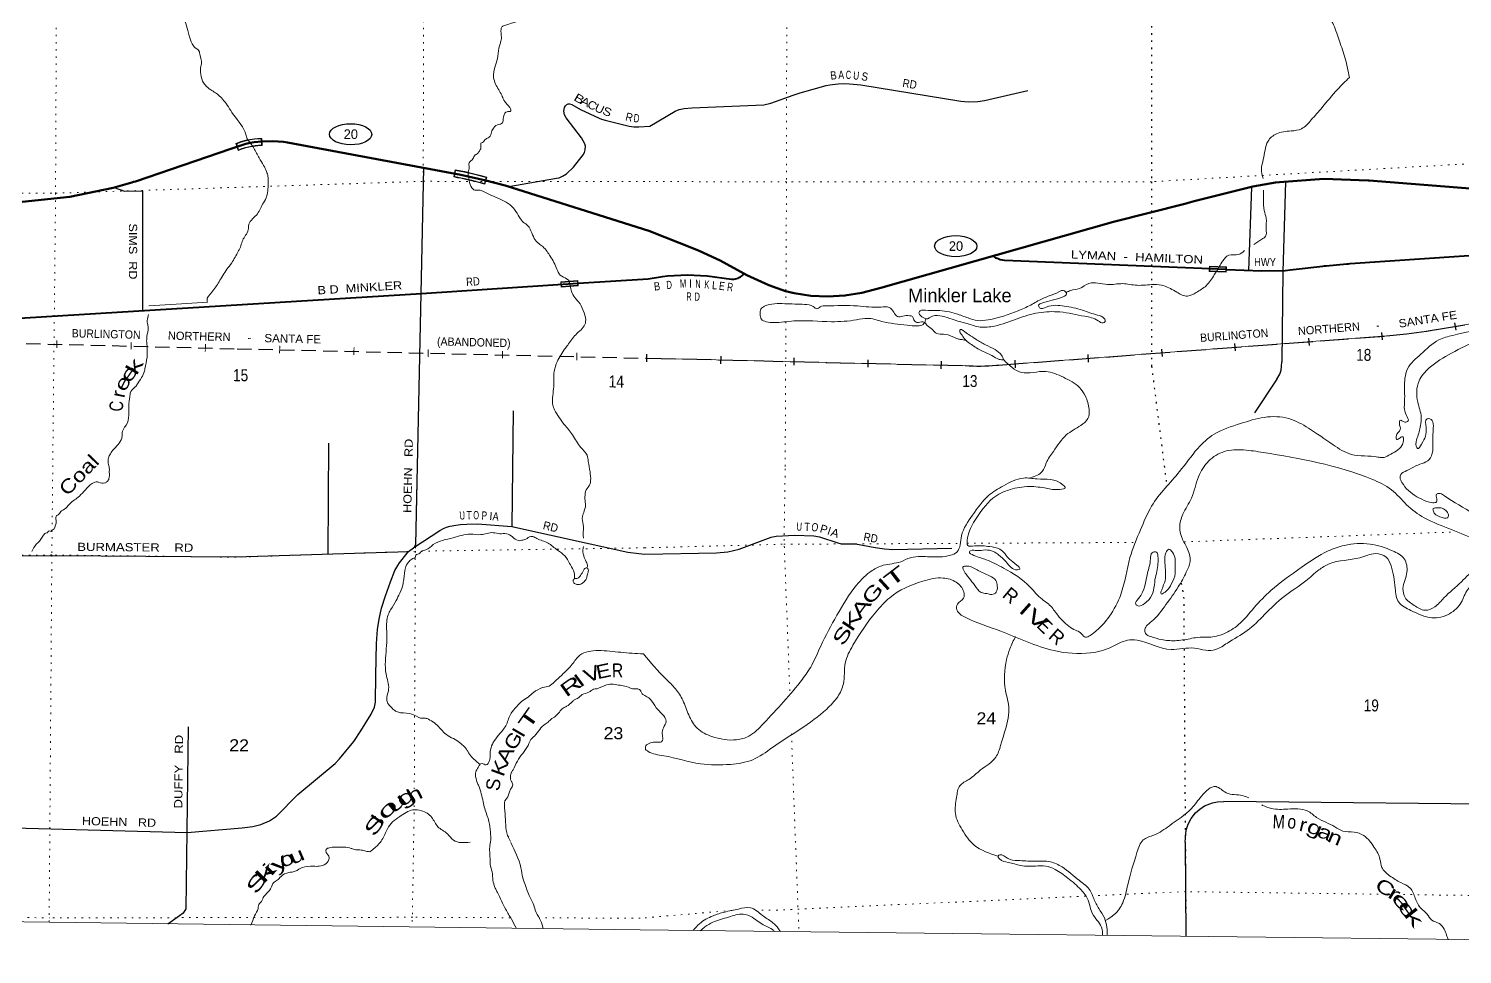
# Model space of a CAD drawing. Header units: feet. Extents: x -489137 to -242534, y 368785 to 558127.
# Drawn here: x -284111 to -263107, y 368785 to 382348 of the extents above; entities that cross this region are included whole.
import ezdxf
from ezdxf.enums import TextEntityAlignment as Align

# ---------------------------------------------------------------- set-up
doc = ezdxf.new("R2010")
doc.units = ezdxf.units.FT
doc.header["$LTSCALE"] = 70
for name, pattern in [('DOTTED', [1.5, 0.3, -1.2]), ('LONG_DASHED', [7.5, 6, -1.5]), ('MEDIUM_DASHED', [4.5, 3, -1.5])]:
    doc.linetypes.add(name, pattern=pattern)
for name, color, linetype, lineweight in [('17', 7, 'Continuous', 25), ('23', 7, 'Continuous', 70), ('26', 7, 'Continuous', 40), ('27', 7, 'Continuous', 13), ('29', 7, 'Continuous', 25), ('34', 7, 'Continuous', 25), ('39', 7, 'Continuous', 13), ('4', 7, 'Continuous', 13), ('59', 7, 'Continuous', 13), ('6', 7, 'DOTTED', 25), ('61', 7, 'Continuous', 13), ('63', 7, 'Continuous', 25), ('7', 7, 'DOTTED', 13)]:
    doc.layers.add(name, color=color, linetype=linetype, lineweight=lineweight)
doc.layers.add('30', color=7, linetype='Continuous')
doc.layers.add('41', color=7, linetype='Continuous')

msp = doc.modelspace()

# ---------------------------------------------------------------- linework, layer by layer
at = {"layer": '17'}
for centre in [(-279395.22, 380800.8), (-270528.93, 379161.06)]:
    msp.add_ellipse(centre, major_axis=(-309.24, 1), ratio=0.500121, dxfattribs=at)
at = {"layer": '23'}
for points in [[(-289270.62, 379276.68), (-283507.14, 379884.85), (-282871.8, 380015.81), (-282598.71, 380094.53), (-282573.53, 380101.79), (-282548.71, 380110.31), (-281151.58, 380589.7), (-280929.82, 380661.12), (-280866.14, 380676.97), (-280805.72, 380684.89), (-280694.03, 380695.27), (-280536.03, 380701.11), (-280378.28, 380690.42), (-280318.41, 380681.97), (-277780.32, 380207.83), (-277412.41, 380125.8), (-277132.24, 380048.78), (-275027.87, 379384.48)], [(-273632.45, 378760.62), (-273587.42, 378735.97), (-273265.96, 378588.52), (-273023.06, 378502.71), (-272898.28, 378473.41), (-272651.1, 378435.67), (-272401.32, 378423.97), (-272151.69, 378438.45), (-271904.94, 378478.94), (-271629, 378551.95), (-268220, 379516.95), (-267175, 379780.95), (-267034.64, 379820.09), (-266176.48, 380035.16), (-265842.28, 380094.68), (-265784.6, 380101.34), (-265135.31, 380146.41), (-264484.86, 380123.36), (-264471.28, 380122.15), (-260224, 379787.95)], [(-273632.45, 378760.62), (-273980.55, 378951.17), (-274285.81, 379094.91), (-274348.13, 379119.61), (-275027.87, 379384.48)]]:
    msp.add_lwpolyline(points, dxfattribs=at)
at = {"layer": '26'}
msp.add_line((-276060.08, 378617.83), (-275036.55, 378683.63), dxfattribs=at)
for points in [[(-266564, 378818.97), (-269814.94, 378952.33), (-269846.34, 378956.31), (-269877.15, 378963.55), (-269907.03, 378973.96), (-269935.67, 378987.45), (-269962.73, 379003.85), (-269978, 379014.95)], [(-266564, 378818.97), (-266045.13, 378797.69), (-265703.62, 378807.19), (-265631.98, 378813.74), (-265151.77, 378870.06), (-265126.43, 378873.03), (-265101.77, 378875.2), (-264800.92, 378901.61), (-264776.43, 378903.77), (-264750.92, 378905.51), (-262063.85, 379088.82)], [(-275036.55, 378683.63), (-274825.07, 378716.4), (-274750.71, 378725.39), (-274461.28, 378741.14), (-274171.79, 378726.54), (-273815.1, 378680.16), (-273813.69, 378679.96), (-273794.27, 378678.33), (-273774.79, 378678.73), (-273755.46, 378681.16), (-273736.49, 378685.61), (-273718.09, 378692.01), (-273700.45, 378700.3), (-273683.78, 378710.39), (-273668.26, 378722.16), (-273657.28, 378733.95), (-273632.45, 378760.62)], [(-294207.19, 372147.94), (-286831.27, 377465.29), (-286524.63, 377651.66), (-286200.18, 377804.95), (-285861.49, 377923.5), (-285512.27, 378005.99), (-285210.19, 378047.05), (-278356.26, 378470.18), (-276060.08, 378617.83)]]:
    msp.add_lwpolyline(points, dxfattribs=at)
at = {"layer": '29'}
for p, q in [((-278327.94, 380310.13), (-278445.3, 374785.72)), ((-266197, 380025.95), (-266238, 378806.95)), ((-265825.05, 377210.67), (-266150, 376717.95)), ((-277012.99, 376750.88), (-277034.93, 375055.83)), ((-279719.95, 376274.98), (-279729.35, 374651.08)), ((-267169.75, 370430.96), (-267156.03, 369045.14))]:
    msp.add_line(p, q, dxfattribs=at)
for points in [[(-275008.86, 380919.52), (-274639.54, 381139.96), (-274583.18, 381166.08), (-274509.33, 381179.04), (-274394.07, 381189.28), (-273339.6, 381231.15), (-273237.44, 381254.96), (-272909.53, 381375.98), (-272810.08, 381409.2), (-272428.13, 381515.59), (-272371.71, 381526.45), (-272252.08, 381541.19), (-272180.73, 381543.82), (-272087.42, 381541.65), (-271920.42, 381524.71), (-270455.47, 381283.9), (-270349.11, 381276.75), (-270206.44, 381280.61), (-270106.05, 381294.12), (-269474.2, 381441)], [(-277079.1, 380034.17), (-276377.21, 380156.04), (-276339.61, 380164.89), (-276288.74, 380184.8), (-276231.23, 380220.2), (-276130.44, 380317.88), (-275987.92, 380499.01), (-275965.81, 380534.42), (-275956.94, 380571.7), (-275954.75, 380627.35), (-275961.38, 380662.75), (-276012.76, 380749.8), (-276237.86, 381043.35), (-276259.99, 381087.55), (-276268.83, 381138.5), (-276262.39, 381194.42), (-276248.9, 381216.7), (-276229.02, 381235.86), (-276208.7, 381247.98), (-276186.36, 381247.98), (-276153.81, 381238.07), (-276028.61, 381165.27), (-275753.91, 381038.84), (-275719.55, 381024.54), (-275665, 381007.95), (-275315.52, 380921.65), (-275281.78, 380915.05), (-275246.95, 380910.59), (-275174.38, 380908.57), (-275008.86, 380919.52)], [(-282858.42, 380019.67), (-282709.75, 379965.7), (-282444.33, 379970.13), (-282444.33, 378217.8)], [(-265700, 380105.95), (-265736, 378788.95), (-265751.94, 377466.97)], [(-265825.05, 377210.67), (-265778.65, 377288.07), (-265759.13, 377344.52), (-265754.78, 377396.64), (-265751.94, 377466.97)], [(-278467.3, 374744.11), (-278089.18, 374993.69), (-278033.49, 375025.1), (-277988.82, 375042.97), (-277937.45, 375058.61), (-277854.73, 375073.35), (-277783.34, 375085.43), (-277692.66, 375090.32), (-277536.22, 375091.05), (-277034.93, 375055.83)], [(-277034.93, 375055.83), (-275331.83, 374680.27), (-275171.23, 374656.4), (-275086.48, 374649.59)], [(-275086.48, 374649.59), (-274036.28, 374668.91), (-273869.12, 374684.61), (-273700.36, 374722.97), (-273231.09, 374897.4), (-273159.62, 374912.76), (-272887.82, 374924.78), (-272610.42, 374914.77), (-272523.97, 374901.03), (-272255.36, 374812.17), (-272206.77, 374801.86), (-271998.43, 374797.52), (-271708.56, 374745.19), (-271573.08, 374728.03), (-271450.11, 374719.33), (-270586.73, 374735.41)], [(-278544.87, 374688.33), (-278474.06, 374739.25), (-278454.15, 374759.17), (-278445.3, 374785.72)], [(-290809.05, 374597.68), (-288989.14, 374588.76), (-283713.92, 374628.6), (-281077.42, 374608.68), (-278544.87, 374688.33)], [(-281788.22, 370570), (-280985.55, 370638.5), (-280829.67, 370658.98), (-280710.23, 370689.96), (-280581.94, 370743.06), (-280480.18, 370807.51), (-280168.35, 371128.13), (-279622.01, 371579.48), (-279558.65, 371648.6), (-279347.73, 371902.53), (-279245.43, 372059.92), (-279091.16, 372305.25), (-279046.92, 372407.03), (-279031.01, 372480.54), (-279022.96, 372873.53), (-279013.78, 373341.09), (-279002.69, 373544.37), (-278976.15, 373694.84), (-278940.76, 373858.58), (-278881.96, 374036.91), (-278812.47, 374243.59), (-278746.12, 374407.33), (-278704.09, 374480.36), (-278677.54, 374520.19), (-278544.87, 374688.33)], [(-281776.58, 372120.04), (-281809.38, 369453.49), (-281848.86, 369388.99), (-281900.25, 369347), (-282074.53, 369229.48)], [(-267169.75, 370430.96), (-267155.36, 370604.58), (-267122.26, 370692.89), (-267081.8, 370777.53), (-267015.6, 370858.48), (-266953.08, 370913.68), (-266883.2, 370961.51), (-266769.19, 371005.67), (-266695.64, 371020.39), (-266599.02, 371026.13)], [(-258514.64, 369569.91), (-258474, 370912.95), (-261851, 370974.95), (-266599.02, 371026.13)], [(-284619.99, 370646.01), (-284478.67, 370644.23), (-284147.71, 370632), (-281788.22, 370570)]]:
    msp.add_lwpolyline(points, dxfattribs=at)
at = {"layer": '34', "lineweight": 13}
for p, q in [((-269902.92, 377417.89), (-264220, 377845.95)), ((-275056, 377519.95), (-270389.98, 377409.71))]:
    msp.add_line(p, q, dxfattribs=at)
msp.add_lwpolyline([(-263485.12, 377938.68), (-257744, 378893.95), (-257386.76, 378949.37)], dxfattribs=at)
for centre, radius, start, end in [((-264909.5, 386268.52), 8450.74, 274.68, 279.70359), ((-270201.41, 380686.47), 3282.17, 266.70644, 275.21791)]:
    msp.add_arc(centre, radius, start, end, dxfattribs=at)
at = {"layer": '39'}
for p, q in [((-270967, 378100.95), (-270982, 378043.95)), ((-275124.66, 372603.98), (-275111.97, 372591.24)), ((-277094.84, 370527.94), (-277052.97, 370436.62))]:
    msp.add_line(p, q, dxfattribs=at)
msp.add_lwpolyline([(-281491.97, 378340.57), (-281871.62, 378316.96), (-282350.22, 378287.98)], dxfattribs=at)
for points in [[(-267036, 392985.95), (-266804, 392657.95), (-266740, 392427.95), (-266699, 392178.95), (-266578, 391847.95), (-266528, 391525.95), (-266429, 391252.95), (-266228, 391088.95), (-266081, 391007.95), (-265966, 390753.95), (-265946, 390482.95), (-265966, 390189.95), (-265960, 389932.95), (-266015, 389639.95), (-265948, 389335.95), (-265879, 389191.95), (-265892, 388989.95), (-265992, 388363.95), (-266012, 387833.95), (-265919, 387598.95), (-265874, 387402.95), (-265868, 387135.95), (-265810, 386760.95), (-265551, 385996.95), (-265332, 385622.95), (-265251, 385357.95), (-265279, 385048.95), (-265396, 384856.95), (-265478, 384653.95), (-265456, 384442.95), (-265473, 384281.95), (-265521, 384068.95), (-265492, 383854.95), (-265333, 383509.95), (-265194, 383225.95), (-265150, 382869.95), (-265094, 382612.95), (-264994, 382401.95), (-264907, 382164.95), (-264824, 381912.95), (-264762, 381633.95)], [(-274897.73, 389900.2), (-274932.99, 389849.55), (-274967.89, 389764.99), (-275004.62, 389708.7), (-275162.76, 389318.04), (-275222.9, 389086.21), (-275215.95, 388924.62), (-275229.24, 388753.06), (-275285.07, 388561.6), (-275342.41, 388442.86), (-275452.49, 388288.13), (-275485.02, 388254.03), (-275703.59, 387881.96), (-275732.3, 387815.53), (-275799.96, 387664.54), (-275863.28, 387557.96), (-275920.3, 387485.66), (-275940.92, 387423.2), (-275949.12, 387405.08), (-275973.91, 387322.46), (-276016.73, 387262.18), (-276100.78, 387074.96), (-276166.34, 386936.08), (-276239.84, 386815.43), (-276285.17, 386682.46), (-276354.8, 386537.55), (-276408.57, 386352.14), (-276449.52, 386267.62), (-276453.79, 386233.32), (-276444.37, 386136.33), (-276432.49, 386101.91), (-276384.55, 386028.88), (-276328.45, 385967.9), (-276312.48, 385941.54), (-276228.43, 385833.92), (-276118.58, 385663.52), (-276082.77, 385586.54), (-276051.4, 385453.04), (-276048.33, 385311.67), (-276061.5, 385158.28), (-276058.06, 385071.43), (-276023.12, 384869.24), (-276016.38, 384675.33), (-276029.89, 384473.5), (-276067.01, 384358.65), (-276081.82, 384259.81), (-276086.09, 384227.53), (-276124.56, 383916.81), (-276134.37, 383664.47), (-276144.94, 383595.89), (-276202.69, 383418.59), (-276211.45, 383317.68), (-276206.06, 383220.71), (-276220.8, 383131.97), (-276247.85, 383015.03), (-276246.73, 382885.79), (-276261.16, 382841.46), (-276297.88, 382787.19), (-276314.22, 382759.04), (-276395.4, 382694.99), (-276425.78, 382681.07), (-276480.65, 382626.93), (-276622.56, 382539.07), (-276695.34, 382523.42), (-276731.74, 382513.58), (-277142.35, 382393.28), (-277178.82, 382373.33), (-277191.17, 382339.09), (-277185.92, 382221.93), (-277196.52, 382149.32), (-277213.01, 382098.95), (-277236.27, 381945.63), (-277300.69, 381677.52), (-277298.99, 381631.06), (-277271.39, 381535.97), (-277179.66, 381371.76), (-277149.85, 381302.89), (-277139.89, 381284.64), (-277063.79, 381195.27), (-277049.82, 381172.95), (-277047.98, 381146.69), (-277058.15, 381136.67), (-277102.59, 381130.92), (-277133.03, 381108.93), (-277162.06, 380996.04), (-277170.31, 380969.85), (-277200.75, 380947.85), (-277243.21, 380938.05), (-277316.36, 380867.89), (-277341.1, 380793.34), (-277365.56, 380757.16), (-277414.19, 380731.25), (-277462.98, 380681.12), (-277485.26, 380669.15), (-277487.42, 380648.98), (-277485.72, 380602.52), (-277508.27, 380552.19)], [(-282619.17, 385006.08), (-282634.1, 384889.06), (-282667.97, 384364.26), (-282650.56, 384253.08), (-282601.38, 384064.94), (-282566.31, 383880.94), (-282524.53, 383789.78), (-282434.37, 383692.22), (-282372.36, 383608.99), (-282326.58, 383513.76), (-282316.64, 383491.49), (-282216.91, 383315.11), (-282173.58, 383157.3), (-282145.61, 383114.7), (-282118.07, 383009.5), (-282096.58, 382904.35), (-282068.66, 382855.69), (-281958.42, 382741.84), (-281934.31, 382723.5), (-281876.64, 382597.9), (-281777.59, 382322.58), (-281759.97, 382241.69), (-281716.36, 382126.29), (-281674.36, 382069.45), (-281628.13, 382038.84), (-281610.18, 382008.43), (-281608.24, 381996.3), (-281581.13, 381828.51), (-281593.6, 381776.09), (-281592.01, 381713.47), (-281562.65, 381580), (-281526.7, 381523.21), (-281442.4, 381451.95), (-281376.09, 381409.08), (-281267.75, 381311.4), (-281201.7, 381228.15), (-281133.81, 381120.66), (-280939.98, 380832.56), (-280918.24, 380763.75), (-280910.37, 380735.43), (-280902.25, 380720.79)], [(-264762, 381633.95), (-264935, 381458.95), (-265163, 381192.95), (-265320, 381011.95), (-265464, 380881.95), (-265616, 380848.95), (-265832, 380807.95), (-265954, 380698.95), (-266023, 380428.95), (-266052, 380294.95), (-266025.41, 380150.87)], [(-280902.25, 380720.79), (-280812.4, 380597.44), (-280736.68, 380453.54), (-280668.8, 380344.03), (-280627.02, 380254.88), (-280605.28, 380186.08), (-280601.57, 380139.61), (-280619.23, 379917.62), (-280631.67, 379871.25), (-280684.81, 379774.7), (-280774.7, 379617.82), (-280890.85, 379459.11), (-280890.95, 379444.98), (-280909.71, 379358.27), (-280956.64, 379285.91), (-281018.26, 379128.83), (-281040.77, 379084.56), (-281136.79, 378917.63), (-281206.07, 378823.21), (-281322.39, 378638.24), (-281428.37, 378489.56), (-281497.86, 378364.84), (-281491.97, 378340.57)], [(-277508.27, 380552.19), (-277540.83, 380514.05), (-277571.22, 380498.12), (-277601.9, 380439.77), (-277658.82, 380381.61), (-277657.23, 380318.99), (-277672.87, 380245.01)], [(-277672.87, 380245.01), (-277616.93, 380015.82), (-277598.91, 379995.5), (-277574.76, 379983.22), (-277473.9, 379974.44), (-277457.81, 379966.25), (-277143.91, 379820.68), (-277031.4, 379743.16), (-276887.48, 379538.21), (-276859.43, 379507.72), (-276817.23, 379479.17), (-276703.58, 379274.42), (-276639.5, 379199.26), (-276579.25, 379154.41), (-276515.17, 379081.28), (-276469.2, 379014.32), (-276373.61, 378825.86), (-276365.68, 378805.61), (-276301.67, 378720.35), (-276209.16, 378669.22), (-276199.15, 378657.04), (-276193.16, 378648.68)], [(-266019.94, 379983.96), (-266019, 379857.95), (-266010, 379681.95), (-265981, 379572.95), (-265982, 379410.95), (-265989, 379305.95), (-266044, 379261.95), (-266164, 379186.95)], [(-266300.48, 379098.63), (-266383, 379039.95), (-266530, 379027.95), (-266616, 378947.95), (-266669.31, 378860.53)], [(-266668.73, 378861.43), (-266741, 378742.95), (-266861, 378581.95), (-267007, 378482.95), (-267133, 378429.95), (-267292, 378486.95), (-267477, 378579.95), (-267628, 378598.95), (-267873, 378587.95), (-268085, 378611.95), (-268307, 378598.95), (-268578, 378614.95), (-268718, 378540.95), (-268843, 378511.95), (-268911, 378483.95)], [(-276193.16, 378648.68), (-276147.93, 378474.94), (-276096.04, 378389.77), (-276053.95, 378345.06), (-275986.19, 378219.39), (-275950.81, 378079.81), (-275955.16, 378035.42), (-276000.12, 377954.96), (-276079.35, 377880.81), (-276201.52, 377728.2), (-276225.98, 377694.04), (-276271.97, 377635.46)], [(-270967, 378098.95), (-271042, 378141.95), (-271068, 378185.95), (-271049, 378215.95), (-270974, 378221.95), (-270797, 378218.95), (-270520, 378170.95), (-270349, 378108.95), (-270206, 378070.95), (-270054, 378080.95), (-269617, 378214.95), (-269431, 378298.95), (-269262, 378390.95), (-269021, 378489.95), (-268936, 378507.95), (-268906, 378460.95), (-268953, 378420.95), (-269115, 378369.95), (-269267, 378327.95), (-269315, 378295.95), (-269304, 378259.95), (-269202, 378268.95), (-268940, 378283.95), (-268672, 378222.95), (-268454, 378150.95), (-268353, 378099.95), (-268341, 378058.95), (-268370, 378036.95), (-268442, 378067.95), (-268640, 378133.95), (-269003, 378196.95), (-269318, 378184.95), (-269628, 378097.95), (-269962, 377990.95), (-270172, 377975.95), (-270358, 378025.95), (-270582, 378089.95), (-270868, 378135.95), (-270909, 378115.95), (-270949, 378095.95), (-270967, 378098.95)], [(-270982, 378043.95), (-271012, 378053.95), (-271097, 378044.95), (-271141, 378081.95), (-271165, 378131.95), (-271207, 378142.95), (-271304, 378136.95), (-271383, 378129.95), (-271437, 378192.95), (-271505, 378263.95), (-271623, 378268.95), (-271970, 378284.95), (-272430, 378287.95), (-272515, 378271.95), (-272562, 378243.95), (-272618, 378276.95), (-272743, 378307.95), (-273034, 378317.95), (-273331, 378279.95), (-273384, 378237.95), (-273395, 378168.95), (-273377, 378091.95), (-273305, 378054.95), (-273194, 378041.95), (-272899, 378064.95), (-272351, 378054.95), (-271981, 378082.95), (-271824, 378103.95), (-271614, 378059.95), (-271241, 378002.95), (-271087, 377993.95), (-271008, 378015.95), (-270982, 378043.95)], [(-282355.08, 378162.45), (-282373.91, 378070.07), (-282370.16, 378027.63), (-282360.49, 377966.99), (-282379.53, 377837.89), (-282382.54, 377753.32)], [(-263959, 376798.95), (-263952, 376964.95), (-263948, 377225.95), (-263909, 377364.95), (-263713, 377579.95), (-263451, 377788.95), (-263247, 377853.95), (-262709, 377971.95), (-262437, 378002.95), (-262272, 377974.95), (-262125, 377945.95), (-261985, 378007.95), (-261849, 378071.95), (-261681, 378116.95), (-261456, 378151.95), (-261404, 378112.95), (-261340, 378035.95), (-261320, 377970.95), (-261331, 377934.95), (-261261, 377849.95), (-261098, 377686.95), (-260724, 377451.95), (-260369, 377382.95), (-260173, 377421.95), (-260122, 377431.95), (-260133, 377384.95), (-260093, 377347.95), (-259933, 377367.95), (-259583, 377484.95), (-259381, 377501.95), (-258986, 377526.95), (-258626, 377609.95), (-258456, 377715.95), (-258259, 377793.95), (-258078, 377785.95), (-257798, 377832.95), (-257405, 377803.95), (-257205, 377739.95), (-257090, 377747.95), (-257026, 377714.95), (-256945, 377638.95), (-256823, 377569.95), (-256715, 377417.95), (-256596, 377028.95), (-256568, 376740.95), (-256581, 376615.95), (-256570, 376542.95), (-256617, 376488.95), (-256678, 376438.95), (-256700, 376379.95), (-256721, 376284.95), (-256815, 376097.95), (-256863, 375909.95), (-256833, 375611.95), (-256741, 375291.95), (-256559, 374995.95), (-256223, 374788.95), (-255340, 374350.95), (-254679, 374149.95), (-254145, 373926.95), (-253877, 373762.95), (-253462, 373414.95), (-252562, 372704.95), (-252114, 372464.95), (-251683, 372221.95), (-251275, 372010.95), (-251003, 371909.95), (-250870, 371825.95), (-250818, 371728.95), (-250843, 371627.95), (-250866, 371552.95), (-250844, 371508.95), (-250653, 371415.95), (-250393, 371313.95), (-249442, 371013.95), (-249234, 371000.95), (-248817, 371037.95), (-248491, 371153.95), (-247962, 371432.95), (-247511, 371761.95), (-247218, 372062.95), (-246879, 372487.95), (-246707, 372840.95), (-246678, 373171.95), (-246751, 373489.95), (-246854, 373729.95), (-246893, 373889.95), (-246981, 373998.95), (-247150, 374331.95), (-247303, 374506.95), (-247453, 374636.95), (-247579, 374791.95), (-247664, 374852.95), (-247824, 374972.95), (-247937, 375093.95), (-247960, 375188.95), (-247932, 375240.95)], [(-270982, 378043.95), (-270946, 377998.95), (-270872, 377937.95), (-270807, 377882.95), (-270708, 377871.95), (-270573, 377834.95), (-270499, 377801.95), (-270450, 377793.95), (-270386.91, 377781.83)], [(-269824.56, 377493.65), (-269858.56, 377564.65), (-269953.56, 377646.65), (-270093.56, 377715.65), (-270232.56, 377797.65), (-270335.56, 377865.65), (-270421.56, 377924.65), (-270461.56, 377940.65), (-270470.56, 377912.65), (-270448.56, 377871.65), (-270402.56, 377804.65), (-270316.56, 377731.65), (-270167.56, 377637.65), (-270000.56, 377559.65), (-269893.56, 377502.65), (-269824.56, 377493.65)], [(-282382.54, 377753.32), (-282377.59, 377532.97), (-282409, 377365.59), (-282415.31, 377329.29), (-282458.35, 377234.68), (-282525.68, 377130.14), (-282541.38, 377106.59), (-282560.26, 377090.01), (-282623.4, 377007.65), (-282625.5, 376995.55), (-282642.63, 376852.3), (-282643.77, 376684.72), (-282683.14, 376537.58), (-282705.53, 376509.47), (-282740.38, 376430.96), (-282742.75, 376378.48), (-282757.27, 376322.04), (-282893.68, 376151.36), (-282930.44, 376089.02), (-282942.75, 376058.81), (-282945.32, 375980.08), (-282929.65, 375909.29), (-282930.06, 375848.72), (-282934.73, 375755.88), (-282961.27, 375713.66), (-282997.75, 375691.69), (-283086.49, 375702.4), (-283100.59, 375706.55), (-283183.51, 375682.89), (-283368.46, 375498.4), (-283510.54, 375384.29), (-283595.87, 375302.09), (-283628.29, 375284.15), (-283669, 375233.95), (-283705.52, 375207.95), (-283708.17, 375115.1), (-283722.66, 375060.67), (-283753.3, 375008.39), (-283779.65, 374992.41), (-283777.68, 374986.35), (-283822.08, 374986.65), (-283828.23, 374972.56), (-283860.62, 374958.65), (-283872.79, 374950.65), (-283952.27, 374840.15), (-283994.93, 374798.04), (-284066.98, 374687.51)], [(-263773, 375487.95), (-263896, 375580.95), (-263992, 375700.95), (-264019, 375767.95), (-264009, 375816.95), (-263920, 375872.95), (-263788, 375940.95), (-263573, 376058.95), (-263539, 376201.95), (-263536, 376436.95), (-263583, 376632.95), (-263623, 376630.95), (-263638, 376505.95), (-263649, 376376.95), (-263705, 376257.95), (-263764, 376196.95), (-263784, 376229.95), (-263767, 376352.95), (-263721, 376532.95), (-263710, 376657.95), (-263761, 376876.95), (-263742, 377185.95), (-263593, 377376.95), (-263267, 377591.95), (-262857, 377778.95), (-262546, 377825.95), (-262293, 377780.95), (-262193, 377717.95), (-262089, 377591.95), (-262003, 377514.95), (-261993, 377469.95), (-262003, 377417.95), (-261921, 377359.95), (-261732, 377269.95), (-261107, 377026.95), (-260825, 376960.95), (-260749, 376874.95), (-260703, 376797.95), (-260694, 376654.95), (-260742, 376496.95), (-260742, 376413.95), (-260689, 376439.95), (-260629, 376455.95), (-260547, 376277.95), (-260456, 376017.95), (-260464, 375837.95), (-260682, 375598.95), (-260916, 375359.95), (-261080, 375269.95), (-261236, 375227.95), (-261311, 375230.95), (-261306, 375321.95), (-261299, 375481.95), (-261237, 375662.95), (-261226, 375786.95), (-261253, 375836.95), (-261290, 375818.95), (-261319, 375693.95), (-261393, 375485.95), (-261461, 375320.95), (-261541, 375215.95), (-261632, 375155.95), (-261683, 375156.95), (-261678, 375210.95), (-261643, 375275.95), (-261604, 375388.95), (-261624, 375487.95), (-261670, 375517.95), (-261701, 375394.95), (-261742, 375285.95), (-261834, 375183.95), (-262078, 375010.95), (-262248, 374973.95), (-262391, 374972.95), (-262595, 375016.95), (-262943, 375239.95), (-263369, 375502.95), (-263431, 375535.95), (-263488, 375527.95), (-263482, 375458.95), (-263485, 375414.95), (-263541, 375402.95), (-263628, 375421.95), (-263773, 375487.95)], [(-276271.97, 377635.46), (-276381.15, 377438.68), (-276416.49, 377289.5), (-276417.56, 377134.03), (-276437.52, 376873.69), (-276433.76, 376833.28), (-276405.99, 376762.41), (-276264.14, 376549.4), (-276144.09, 376395.1), (-276022.22, 376212.51), (-275930.17, 376096.78), (-275912.62, 376007.8), (-275887.42, 375856.18), (-275878.21, 375728.9), (-275907.07, 375640.27), (-275915.21, 375632.24), (-275958.97, 375432.65), (-275955.55, 375343.78), (-275972.12, 375281.3), (-275998.92, 375200.72), (-275987.6, 375085.54), (-275986.6, 374938.13), (-275984.13, 374884.55)], [(-269824.56, 377493.65), (-269569.78, 377311.59), (-269210, 377324.95), (-268952, 377239.95), (-268714, 377088.95), (-268630, 376962.95), (-268575, 376774.95), (-268592, 376634.95), (-268696, 376534.95), (-268909, 376394.95), (-269097, 376154.95), (-269203, 375985.95), (-269263, 375858.95), (-269330, 375806.95), (-269434, 375765.95)], [(-275104.65, 373186.33), (-274778, 372822.95), (-274636, 372675.95), (-274528, 372507.95), (-274441, 372292.95), (-274317, 372097.95), (-274102, 371976.95), (-273740, 371929.95), (-273560, 371981.95), (-273345, 372167.95), (-272776, 372815.95), (-272639, 373020.95), (-272508, 373301.95), (-272270, 373752.95), (-271982, 374195.95), (-271754, 374408.95), (-271590, 374484.95), (-271335, 374537.95), (-271193, 374596.95), (-271036, 374612.95), (-270910, 374609.95), (-270607, 374631.95), (-270514, 374677.95), (-270444, 374917.95), (-270282, 375219.95), (-270047, 375509.95), (-269830, 375649.95), (-269538, 375763.95), (-269338, 375751.95), (-268953, 375660.95), (-268925, 375623.95), (-269004, 375595.95), (-269202, 375613.95), (-269452, 375639.95), (-269734, 375594.95), (-269900, 375526.95), (-270191, 375231.95), (-270326, 374991.95), (-270361, 374848.95), (-270354, 374777.95), (-270251, 374768.95), (-270033, 374759.95), (-269883, 374721.95), (-269741, 374573.95), (-269633, 374487.95), (-269591, 374428.95), (-269625, 374418.95), (-269718, 374453.95), (-269792, 374537.95), (-269902, 374639.95), (-269975, 374686.95), (-270096, 374709.95), (-270219, 374701.95), (-270312, 374696.95), (-270328, 374682.95), (-270264, 374629.95), (-270081, 374565.95), (-269829, 374444.95), (-269439, 374166.95), (-269265, 373987.95), (-269170, 373918.95), (-269054, 373778.95), (-268872, 373592.95), (-268775, 373533.95), (-268703, 373496.95), (-268641, 373437.95), (-268511, 373491.95), (-268277, 373738.95), (-268111, 374057.95), (-267977, 374598.95), (-267823, 375005.95), (-267659, 375352.95), (-267249, 375859.95), (-266984, 376195.95), (-266742, 376406.95), (-266357, 376561.95), (-266009, 376652.95), (-265647, 376633.95), (-265363, 376494.95), (-265002, 376251.95), (-264734, 376110.95), (-264344, 376071.95), (-264276, 376062.95), (-264185, 376096.95), (-263994, 376238.95), (-263969, 376311.95), (-263979, 376368.95), (-264019, 376354.95), (-264066, 376328.95), (-264076, 376372.95), (-264016, 376475.95), (-264030, 376564.95), (-264023, 376607.95), (-263949, 376584.95), (-263902, 376600.95), (-263926, 376681.95), (-263959, 376798.95)], [(-267095, 373409.95), (-267316, 373380.95), (-267514, 373396.95), (-267673, 373439.95), (-267749, 373484.95), (-267759, 373545.95), (-267659, 373663.95), (-267449, 373909.95), (-267270, 374167.95), (-267151, 374384.95), (-267095, 374542.95), (-267144, 374744.95), (-267222, 374904.95), (-267247, 375036.95), (-267201, 375234.95), (-267076, 375470.95), (-266973, 375782.95), (-266824, 376012.95), (-266596, 376150.95), (-266311, 376174.95), (-266023, 376138.95), (-264434, 375746.95), (-264146, 375592.95), (-263923, 375372.95), (-263666, 375181.95), (-263268, 375008.95), (-262887, 374858.95), (-262591, 374777.95), (-262443, 374750.95), (-262379, 374717.95), (-262412, 374651.95), (-262616, 374591.95), (-262900, 374456.95), (-263120, 374243.95), (-263376, 374008.95), (-263512, 373875.95), (-263656, 373826.95), (-263811, 373897.95), (-263946, 374013.95), (-263977, 374143.95), (-263919, 374385.95), (-263960, 374580.95), (-264128, 374696.95), (-264459, 374795.95), (-264837, 374776.95), (-265072, 374696.95), (-265466, 374452.95), (-265912, 374115.95), (-266155, 373866.95), (-266387, 373615.95), (-266602, 373481.95), (-266819, 373431.95), (-266990, 373427.95), (-267095, 373409.95)], [(-275075.52, 371786.06), (-275037, 371758.95), (-274807, 371694.95), (-274268, 371575.95), (-273830, 371568.95), (-273504, 371635.95), (-273216, 371813.95), (-272420, 372378.95), (-272259, 372559.95), (-272175, 372746.95), (-272148, 373052.95), (-272035, 373312.95), (-271700, 373799.95), (-271495, 374010.95), (-271010, 374253.95), (-270713, 374298.95), (-270521, 374236.95), (-270411, 374094.95), (-270416, 374001.95), (-270504, 373917.95), (-270512, 373830.95), (-270392, 373724.95), (-269868, 373518.95), (-269088.01, 373234.95), (-268553, 373202.95), (-268254, 373283.95), (-268013, 373387.95), (-267873, 373386.95), (-267375, 373251.95), (-267032, 373271.95), (-266866, 373240.95), (-266721, 373251.95), (-266550, 373345.95), (-266260, 373527.95), (-266004, 373762.95), (-265719, 374027.95), (-265400, 374257.95), (-265209, 374416.95), (-265059, 374506.95), (-264608, 374596.95), (-264377, 374655.95), (-264224, 374604.95), (-264152, 374478.95), (-264090, 374150.95), (-264039, 373943.95), (-263860, 373823.95), (-263554, 373714.95), (-263295, 373775.95), (-263124, 373941.95), (-263028, 374131.95), (-262861, 374267.95), (-262362, 374523.95), (-261744, 374762.95), (-261517, 374869.95), (-261264, 374951.95), (-260845, 375144.95), (-260463, 375431.95), (-260298, 375614.95), (-260220, 375726.95), (-260079, 375709.95), (-259904, 375538.95), (-259721, 375141.95), (-259592, 374913.95), (-259520, 374519.95), (-259524, 373965.95), (-259590, 373528.95), (-259596, 373261.95), (-259499, 372955.95), (-259329, 372744.95), (-259094, 372593.95), (-258866, 372545.95), (-258687, 372671.95), (-258520, 372874.95), (-258428, 373080.95), (-258303, 373251.95), (-258117, 373335.95), (-258033, 373484.95), (-258008, 373799.95), (-257891, 374017.95), (-257585, 374203.95), (-257385, 374153.95), (-257236, 373933.95), (-257129, 373629.95), (-257023, 373439.95), (-256852, 373355.95), (-256509, 373308.95), (-256302, 373434.95), (-256178, 373544.95), (-256147, 373641.95), (-256164, 373730.95), (-256144, 373821.95), (-256072, 373938.95), (-256007, 374037.95), (-255942, 374046.95), (-255836, 373932.95), (-255673, 373849.95), (-255433, 373697.95)], [(-263436, 375197.95), (-263510, 375238.95), (-263536, 375293.95), (-263536, 375313.95), (-263498, 375327.95), (-263403, 375320.95), (-263334, 375271.95), (-263310, 375223.95), (-263325, 375178.95), (-263367, 375175.95), (-263436, 375197.95)], [(-276116.25, 374284.82), (-276119.64, 374377.73), (-276175.37, 374493.22), (-276219.23, 374572.27), (-276303.36, 374665.74), (-276365.64, 374708.58), (-276502.2, 374810.5), (-276665.23, 374878.27), (-276723.56, 374906.94), (-276755.85, 374909.19), (-276826.77, 374869.3), (-276885.43, 374851.54), (-276919.79, 374845.72), (-277086.66, 374941.79), (-277183.5, 374948.52), (-277209.74, 374948.71), (-277304.51, 374963.51), (-277486.37, 374934.48), (-277639.73, 374941.61), (-277894.42, 374888.87), (-278183.76, 374787.92), (-278291.26, 374711.94), (-278356.02, 374688.16), (-278410.8, 374646.14), (-278439.15, 374634.22), (-278443.3, 374616.07), (-278498.08, 374576.07), (-278548.86, 374529.98), (-278591.82, 374447.5), (-278615.14, 374284.11), (-278619.34, 374259.91), (-278625.7, 374215.53), (-278675.11, 374076.55), (-278728.33, 373967.88), (-278807.98, 373833.15), (-278844.82, 373758.69), (-278865.73, 373653.84), (-278863.11, 373447.87), (-278885.82, 373078.52), (-278874.99, 372892.68), (-278838.16, 372672.33), (-278859.61, 372486.73), (-278831.69, 372438.07), (-278787.59, 372393.34), (-278761.54, 372366.91), (-278707.25, 372336.24), (-278531.8, 372312.8), (-278394.93, 372257.33), (-278368.76, 372247.06), (-278296.11, 372244.53), (-278255.84, 372230.11), (-278091.19, 372105.8), (-278033.08, 372042.79), (-277942.74, 371971.5), (-277836.13, 371918.26), (-277761.87, 371857.16), (-277701.72, 371798.19), (-277679.78, 371759.67), (-277553.63, 371613.41), (-277498.07, 371566.16)], [(-275982.93, 374763.09), (-275992.31, 374695.87), (-275978.68, 374623.09), (-275942.94, 374538.03), (-275925.24, 374469.25), (-275933.1, 374447.15)], [(-267314, 374478.95), (-267353, 374677.95), (-267409, 374719.95), (-267452, 374669.95), (-267467, 374552.95), (-267458, 374418.95), (-267461, 374259.95), (-267512, 374126.95), (-267519, 374065.95), (-267462, 374091.95), (-267385, 374183.95), (-267321, 374325.95), (-267314, 374478.95)], [(-267610, 374278.95), (-267566, 374508.95), (-267567, 374619.95), (-267589, 374678.95), (-267652, 374668.95), (-267677, 374578.95), (-267719, 374368.95), (-267853, 373996.95), (-267892, 373916.95), (-267861, 373889.95), (-267766, 373923.95), (-267695, 373985.95), (-267610, 374278.95)], [(-275931.98, 374446.75), (-275913.43, 374424.74), (-275921.94, 374362.21), (-275950.83, 374271.55), (-275975.23, 374245.47), (-276005.68, 374219.43), (-276080.48, 374203.81), (-276122.7, 374228.33), (-276134.68, 374246.58), (-276118.27, 374284.84), (-276067.74, 374294.58), (-276027.08, 374336.69), (-275984.21, 374407.07), (-275971.94, 374429.2), (-275933.14, 374451.29)], [(-270293.56, 374243.51), (-270375.56, 374353.51), (-270421.56, 374430.51), (-270425.56, 374457.51), (-270364.56, 374474.51), (-270199.56, 374409.51), (-270032.56, 374329.51), (-269939.56, 374263.51), (-269920.56, 374180.51), (-269935.56, 374089.51), (-270001.56, 374057.51), (-270074.56, 374070.51), (-270157.56, 374087.51), (-270249.56, 374191.51), (-270293.56, 374243.51)], [(-269651.54, 373444.2), (-269737, 373260.95), (-269784, 373103.95), (-269800, 372652.95), (-269749, 372375.95), (-269771, 372203.95), (-269871, 371846.95), (-269943, 371672.95), (-270164, 371486.95), (-270337, 371347.95), (-270469, 371255.95), (-270517, 371085.95), (-270535, 370847.95), (-270435, 370610.95), (-270257, 370384.95), (-269911, 370221.95)], [(-275104.65, 373186.33), (-275435.07, 373210.93), (-275766.06, 373235.26), (-276036.5, 373169.61), (-276147.65, 373035.89), (-276280.26, 372897.8), (-276408.64, 372776.91), (-276485.72, 372716.41), (-276576.95, 372695.6)], [(-276581.82, 372693.42), (-276717.1, 372623.2), (-276794.26, 372555.09), (-276885.52, 372493.13), (-277001.43, 372368.75), (-277042.15, 372318.56), (-277111.9, 372153.47), (-277207.7, 372018.86), (-277287.11, 371918.46), (-277317.76, 371864.16), (-277348.79, 371755.34), (-277368.03, 371600), (-277396.52, 371565.87), (-277424.78, 371564.05), (-277452.96, 371576.36), (-277485.26, 371576.59), (-277515.76, 371542.47), (-277554.6, 371472.07), (-277560.75, 371457.98), (-277565.04, 371421.67), (-277539.62, 371302.37), (-277517.77, 371251.73), (-277452.75, 371021.09), (-277429.21, 370922), (-277367.96, 370729.75), (-277346.77, 370582.2), (-277345.81, 370428.74), (-277356.3, 370370.26), (-277351.57, 370178.41), (-277350.05, 370105.71), (-277322.57, 369992.45), (-277309.27, 369871.21), (-277279.72, 369766.01), (-277257.84, 369719.41), (-277243.89, 369693.07), (-277122.49, 369443.87), (-277038.69, 369301.95), (-276966.52, 369165.29)], [(-275124.66, 372603.98), (-275144.58, 372642.49), (-275188.75, 372677.12), (-275233.17, 372673.39), (-275356.05, 372710.6), (-275444.74, 372727.37), (-275644.52, 372734.83), (-275788.23, 372677.28), (-275834.71, 372669.53), (-275903.62, 372627.61), (-276000.76, 372589.92), (-276071.8, 372533.88), (-276118.37, 372512), (-276148.85, 372483.94), (-276230.03, 372419.89), (-276278.65, 372393.98), (-276392.51, 372273.63), (-276463.49, 372225.67), (-276516.31, 372175.56), (-276542.66, 372159.59), (-276623.94, 372081.41), (-276701.32, 371983.02), (-276733.81, 371954.97), (-276795.11, 371846.36), (-276952.12, 371615.27), (-277015.57, 371488.5), (-277036, 371452.29), (-277052.56, 371391.84), (-277052.79, 371359.54), (-277036.93, 371317.02), (-277032.96, 371306.9), (-277021, 371284.6), (-277035.55, 371224.13), (-277064.1, 371181.93), (-277105.23, 371071.16), (-277117.4, 371061.15), (-277138.49, 370930.05), (-277114.5, 370604.81), (-277094.84, 370527.94), (-277078.3, 370499.92)], [(-275111.97, 372591.24), (-275003, 372520.95), (-274917, 372398.95), (-274830, 372305.95), (-274773, 372195.95), (-274812, 372104.95), (-274831, 372017.95), (-274821, 371936.95), (-274839, 371900.95), (-274910, 371895.95), (-274999, 371881.95), (-275070, 371841.95), (-275075.52, 371786.06)], [(-268337, 369282.95), (-268208, 369366.95), (-268082, 369541.95), (-268009, 369805.95), (-267874, 370277.95), (-267782, 370461.95), (-267626, 370531.95), (-267399, 370669.95), (-267074, 370923.95), (-266929, 371103.95), (-266716, 371241.95), (-266567, 371153.95), (-266326, 371110.95), (-266237, 371078.95)], [(-266044.58, 370973.77), (-266033, 370967.95), (-265906, 370922.95), (-265664, 370912.95), (-265379, 370886.95), (-265242, 370790.95), (-264973, 370651.95), (-264860, 370590.95), (-264694, 370576.95), (-264549, 370523.95), (-264397, 370352.95), (-264314, 370178.95), (-264288, 370058.95), (-264172, 369936.95), (-264009, 369836.95), (-263872, 369756.95), (-263797, 369606.95), (-263711, 369456.95), (-263625, 369378.95), (-263555, 369285.95), (-263444, 369234.95), (-263374, 369152.95), (-263338, 369067.95), (-263313.93, 368999.03)], [(-278783.04, 370728.44), (-278854.48, 370625.51), (-278935.39, 370461.85), (-279042.3, 370345.36), (-279110.81, 370289.19)], [(-278783.04, 370728.44), (-278674.77, 370802.5), (-278481.84, 370902.18), (-278357.16, 370889.84), (-278206.32, 370791.68), (-278115.48, 370654.57), (-277977.51, 370552.05), (-277886.86, 370457.91), (-277641.79, 370428.91)], [(-279110.81, 370289.19), (-279155.25, 370291.95), (-279219.72, 370310.57), (-279304.46, 370315.2), (-279364.91, 370329.76), (-279387.06, 370337.99), (-279602.9, 370355.65), (-279683.66, 370352.17), (-279720.07, 370342.33), (-279734.22, 370338.39), (-279752.51, 370320.34), (-279750.8, 370275.91), (-279706.9, 370202.92), (-279713.16, 370172.68), (-279735.62, 370134.47), (-279760.01, 370110.41), (-279853.09, 370076.73), (-279943.93, 370075.34), (-280101.5, 370056.25), (-280123.77, 370046.31), (-280237.16, 369992.59), (-280297.77, 369984.93), (-280417.28, 369923.17), (-280431.5, 369909.13), (-280455.92, 369881.04), (-280516.73, 369843.1), (-280567.85, 369746.53), (-280643.14, 369658.22), (-280681.89, 369599.93), (-280700.31, 369561.7), (-280728.79, 369529.59), (-280751.5, 369457.06), (-280800.68, 369348.37), (-280854.61, 369214.04)], [(-277047.81, 370423.61), (-276900.31, 370052.09), (-276871.06, 369904.49), (-276827.51, 369778.99), (-276815.62, 369746.61), (-276777.96, 369647.41), (-276720.22, 369531.92), (-276688.62, 369430.74), (-276578.58, 369185.19), (-276573.93, 369163.17), (-276572.72, 369160.32)], [(-268378.45, 369059.96), (-268382, 369142.95), (-268421, 369236.95), (-268493, 369327.95), (-268553, 369449.95), (-268589, 369578.95), (-268692, 369729.95), (-268887, 369902.95), (-269072, 370028.95), (-269209, 370078.95), (-269363, 370077.95), (-269577, 370086.95), (-269760, 370132.95), (-269889, 370183.95), (-269909, 370224.95), (-269882, 370242.95), (-269770, 370191.95), (-269618, 370159.95), (-269384, 370150.95), (-269142, 370140.95), (-268971, 370064.95), (-268716, 369864.95), (-268559, 369718.95), (-268508, 369602.95), (-268432, 369454.95), (-268352, 369318.95), (-268315, 369180.95), (-268309.76, 369059.08)], [(-274377.36, 369133.29), (-274282, 369233.95), (-274085, 369349.95), (-273917, 369403.95), (-273710, 369448.95), (-273537, 369467.95), (-273362, 369355.95), (-273219, 369255.95), (-273159, 369202.95), (-273115, 369143.95), (-273098.67, 369118.11)], [(-273180.39, 369118.65), (-273212, 369147.95), (-273326, 369207.95), (-273415, 369260.95), (-273511, 369327.95), (-273642, 369373.95), (-273857, 369329.95), (-274090, 369254.95), (-274203, 369186.95), (-274273.45, 369131.74)]]:
    msp.add_spline(points, degree=3, dxfattribs=at)
at = {"layer": '4'}
msp.add_lwpolyline([(-242558.54, 553372.83), (-244583.22, 368785.28), (-275154.66, 369142.74), (-305725.57, 369542.24), (-336295.9, 369983.8), (-366865.58, 370467.41), (-397434.59, 370993.07), (-428002.84, 371560.78), (-458570.27, 372170.54), (-489136.84, 372822.34), (-485065.03, 557803.58)], dxfattribs=at)
msp.add_lwpolyline([(-242558.54, 553372.83), (-244583.22, 368785.28), (-275154.66, 369142.74), (-305725.57, 369542.24), (-336295.9, 369983.8), (-366865.58, 370467.41), (-397434.59, 370993.07), (-428002.84, 371560.78), (-458570.27, 372170.54), (-489136.84, 372822.34), (-485065.03, 557803.58)], dxfattribs=at)
at = {"layer": '59'}
for p, q in [((-281040.36, 380563.96), (-281073.94, 380666.28)), ((-280697.58, 380741.32), (-280691.04, 380635.28)), ((-277884.12, 380175.05), (-277865.18, 380280.17)), ((-277400, 380172.79), (-277429.3, 380069.8))]:
    msp.add_line(p, q, dxfattribs=at)
for points in [[(-281073.94, 380666.28), (-281001.18, 380693.6), (-280928.35, 380714.08), (-280869.13, 380726.63), (-280804.47, 380735.88), (-280754.1, 380739.84), (-280705.09, 380741.16), (-280697.58, 380741.32)], [(-281063.94, 380661.49), (-280998.69, 380685.99), (-280926.44, 380706.31), (-280867.73, 380718.75), (-280803.59, 380727.92), (-280753.68, 380731.85), (-280705.09, 380733.15), (-280699.6, 380644.13)], [(-280699.6, 380644.13), (-280791.85, 380636.13), (-280868.71, 380623.48), (-280932.46, 380607.52), (-280990.73, 380590.88), (-281035.34, 380574.35), (-281063.94, 380661.49)], [(-281040.36, 380563.96), (-280988.24, 380583.27), (-280930.39, 380599.79), (-280867.09, 380615.64), (-280790.85, 380628.19), (-280714.62, 380634.8), (-280691.04, 380635.28)], [(-277884.12, 380175.05), (-277827.76, 380164.5), (-277781.45, 380155.91), (-277707.22, 380139.39), (-277620.06, 380119.56), (-277531.53, 380097.09), (-277469.56, 380079.9), (-277429.3, 380069.8)], [(-277434.87, 380079.45), (-277467.52, 380087.64), (-277529.48, 380104.82), (-277618.19, 380127.34), (-277705.46, 380147.19), (-277779.85, 380163.75), (-277826.29, 380172.36), (-277874.83, 380181.45), (-277858.73, 380270.8)], [(-277865.18, 380280.17), (-277722.89, 380253.07), (-277571.03, 380218.7), (-277466.15, 380190.94), (-277400, 380172.79)], [(-277858.73, 380270.8), (-277724.52, 380245.24), (-277572.94, 380210.93), (-277468.23, 380183.22), (-277409.9, 380167.21), (-277434.87, 380079.45)]]:
    msp.add_lwpolyline(points, dxfattribs=at)
for centre, radius, start, end in [((-280673.44, 379761.01), 934.44, 90.08861, 112.37217), ((-278631.99, 375882.31), 4413.56, 73.22166, 80.11307), ((-277296.34, 382056.73), 1910.71, 255.98425, 261.90063)]:
    msp.add_arc(centre, radius, start, end, dxfattribs=at)
at = {"layer": '6'}
msp.add_line((-267184.89, 373258.95), (-267156.57, 369045.16), dxfattribs=at)
for points in [[(-267254.63, 410422.83), (-267352, 406971.95), (-267353, 406815.95), (-267483, 401420.95), (-267608, 396030.95), (-267657, 390758.95), (-267660, 385429.95), (-267662, 380105.95), (-267661.27, 379115.42)], [(-267661.1, 378891.87), (-267660, 377399.95), (-267435.15, 375627.95)], [(-267226.23, 374222.62), (-267190, 374018.95), (-267185.71, 373379.96)]]:
    msp.add_lwpolyline(points, dxfattribs=at)
at = {"layer": '61'}
for p, q in [((-266813.06, 378867.49), (-266563.26, 378857.34)), ((-266563.26, 378857.34), (-266566.31, 378782.4)), ((-276316.95, 378638.32), (-276065.44, 378657.27)), ((-276065.44, 378657.27), (-276059.76, 378581.82))]:
    msp.add_line(p, q, dxfattribs=at)
for points in [[(-266566.31, 378782.4), (-266816.1, 378792.55), (-266813.06, 378867.49)], [(-276059.76, 378581.82), (-276311.26, 378562.86), (-276316.95, 378638.32)]]:
    msp.add_lwpolyline(points, dxfattribs=at)
for points in [[(-266805.38, 378859.17), (-266571.57, 378849.67), (-266573.97, 378790.72), (-266807.78, 378800.22)], [(-276308.37, 378630.94), (-276072.81, 378648.69), (-276068.33, 378589.19), (-276303.88, 378571.43)]]:
    msp.add_lwpolyline(points, close=True, dxfattribs=at)
at = {"layer": '63'}
for p, q in [((-264278.63, 377787.88), (-264286.93, 377898.18)), ((-263197.72, 377929.62), (-263215.87, 378038.73)), ((-266430.53, 377625.79), (-266438.84, 377736.09)), ((-265347.61, 377704.74), (-265355.92, 377815.04)), ((-275056.16, 377466.44), (-275053.55, 377577.02)), ((-273970.74, 377438.18), (-273968.13, 377548.76)), ((-272898.77, 377415.47), (-272896.15, 377526.05)), ((-271813.34, 377387.21), (-271810.73, 377497.79)), ((-270741.37, 377364.5), (-270738.76, 377475.08)), ((-269651.42, 377380.57), (-269659.73, 377490.86)), ((-268582.43, 377463.7), (-268590.74, 377574)), ((-267499.52, 377542.66), (-267507.82, 377652.95))]:
    msp.add_line(p, q, dxfattribs=at)
at = {"layer": '63', "linetype": 'LONG_DASHED'}
msp.add_lwpolyline([(-275055.97, 377521.04), (-270389.93, 377410.8), (-270332.57, 377407.83), (-270275.48, 377406.19), (-270218.33, 377405.53), (-270160.82, 377405.51), (-270103.56, 377406.81), (-270046.57, 377409.12), (-269989.21, 377412.06), (-269932.12, 377416.34), (-269903.01, 377418.98), (-264220.08, 377847.04), (-264072.77, 377859.95), (-263926.6, 377876.16), (-263780.61, 377894.89), (-263633.92, 377915.37), (-263488.36, 377939.16), (-263485.31, 377939.76), (-257744.17, 378895.03)], dxfattribs=at)
at = {"layer": '63', "linetype": 'MEDIUM_DASHED'}
msp.add_lwpolyline([(-286350.36, 377789.68), (-281058.64, 377658.08), (-275050.96, 377519.11)], dxfattribs=at)
at = {"layer": '7'}
for p, q in [((-278330.51, 380111.56), (-277417.71, 380110.52)), ((-277416.34, 380110.52), (-275018.91, 380107.77)), ((-267182.17, 374828.5), (-263199.26, 374975.03)), ((-270364.99, 374807.56), (-267905.02, 374820.05)), ((-278446.5, 374690.7), (-278461.74, 371211.46)), ((-272936.77, 372017.74), (-272826.8, 369114.03)), ((-278461.83, 370967.13), (-278493.02, 369184.32)), ((-275152.54, 369313.96), (-276633.32, 369320.13)), ((-273803, 369429.34), (-275152.54, 369313.96))]:
    msp.add_line(p, q, dxfattribs=at)
for points in [[(-272358.07, 414543.02), (-272383.73, 412062.23), (-272471, 406662.95), (-272692, 403915.95), (-272705.73, 401430.23), (-272976, 395873.95), (-273017, 390671.95), (-273000, 385409.95), (-273009, 380103.95), (-273017.04, 378323.96)], [(-278310.77, 390655.17), (-278318.35, 385406.17), (-278330.51, 380111.56), (-278446.5, 374690.7)], [(-283694.07, 385407.21), (-283717.29, 379937), (-283771.65, 374636.87), (-283811.5, 369251.6)], [(-259077.54, 380308.16), (-261724, 380440.95), (-267662, 380105.95), (-273009, 380103.95), (-275018.91, 380107.77)], [(-294433.82, 379950.26), (-289044.35, 379931.42), (-283717.29, 379937), (-278330.51, 380111.56)], [(-273018.26, 378055.93), (-273028, 375899.95), (-273044.73, 374868.23), (-272957.2, 372557.11)], [(-275085.35, 374741.84), (-278446.5, 374690.7), (-281075.17, 374604.02), (-283771.65, 374636.87), (-289017.99, 374596.4)], [(-275085.35, 374741.84), (-273048, 374793.95), (-270475.01, 374807.01)], [(-264338.22, 369666.22), (-267161, 369703.95), (-268524.1, 369642.18)], [(-268627.07, 369637.51), (-273141, 369432.95), (-273466, 369431.18)], [(-255789.98, 369533.66), (-256523, 369557.95), (-261849, 369632.95), (-263970.04, 369661.3)], [(-292212.47, 369360.47), (-289061.5, 369393.57), (-283806.74, 369319.54)], [(-277055.19, 369321.89), (-278484.5, 369327.84), (-283806.74, 369319.54)]]:
    msp.add_lwpolyline(points, dxfattribs=at)

# ---------------------------------------------------------------- texts
at = {"layer": '17'}
for p in [(-279391.77, 380732.49), (-270525.48, 379092.75)]:
    msp.add_text('20', height=140, dxfattribs=at).set_placement(p, align=Align.CENTER)
at = {"layer": '27'}
for s, height, rotation, width, p in [('LYMAN  -  HAMILTON', 120, 357.651, 1.2, (-268844.21, 378982.25)), ('HWY', 120, 359.651, 0.85, (-266157.21, 378870.24)), ('RD', 121.1, 3.68, 0.85, (-277698.14, 378576.97)), ('B D  MINKLER', 121.1, 3.532, 1.15, (-279876.22, 378453.65))]:
    msp.add_text(s, height=height, rotation=rotation, dxfattribs=dict(at, width=width)).set_placement(p)
for s, rotation, width, p in [('B', 6.814, 0.85, (-274898.23, 378514.56)), ('D', 4.094, 0.7, (-274723.44, 378534.73)), ('M', 2.814, 0.7, (-274520.37, 378555.19)), ('I', 359.814, 0.85, (-274415.74, 378554.65)), ('N', 359.094, 0.65, (-274306.07, 378550.63)), ('K', 355.721, 0.7, (-274178.53, 378541.54)), ('L', 354.783, 0.9, (-274065.01, 378529.68)), ('E', 353.525, 0.8, (-273960.59, 378518.41)), ('R', 352.827, 0.75, (-273841.53, 378503.4)), ('R', 0.095, 0.65, (-274436.97, 378364.1)), ('D', 357.845, 0.7, (-274319.96, 378361.39))]:
    msp.add_text(s, height=120, rotation=rotation, dxfattribs=dict(at, width=width)).set_placement(p, align=Align.CENTER)
at = {"layer": '30'}
for s, rotation, width, p in [('B', 7.024, 0.85, (-272313.67, 381605.12)), ('A', 2.111, 0.8, (-272205.64, 381611.87)), ('C', 358.668, 0.65, (-272101.75, 381612.35)), ('U', 354.208, 0.75, (-271992.94, 381602.42)), ('S', 350.665, 0.9, (-271871.44, 381587.6)), ('B', 329.823, 1.35, (-276074.46, 381270.05)), ('A', 335.286, 1.25, (-275980.98, 381221.69)), ('C', 335.286, 1.1, (-275880.74, 381171.26)), ('U', 335.286, 1.15, (-275772.84, 381121.42)), ('S', 336.129, 1.2, (-275658.56, 381076.84)), ('R', 346.129, 0.9, (-275326.4, 380993.75)), ('D', 354.406, 0.75, (-275211.29, 380976.42)), ('U', 3.978, 0.7, (-277755.74, 375157.03)), ('T', 0.267, 0.8, (-277658.75, 375160.38)), ('O', 0.267, 0.65, (-277554.99, 375160.93)), ('P', 356.981, 0.75, (-277438.45, 375155)), ('A', 353.981, 0.85, (-277274.78, 375141.67)), ('U', 357.933, 0.7, (-272823.85, 374992.52)), ('T', 357.933, 0.85, (-272707.23, 374988.31)), ('O', 350.969, 0.8, (-272602.19, 374983.63)), ('I', 341.695, 0.9, (-272401.04, 374932.96)), ('A', 341.695, 1.1, (-272316.94, 374902.65))]:
    msp.add_text(s, height=120, rotation=rotation, dxfattribs=dict(at, width=width)).set_placement(p, align=Align.CENTER)
for s, rotation, width, p in [('RD', 350.665, 0.9, (-271315.97, 381496.29)), ('SIMS  RD', 270, 1.15, (-282642.35, 379493.95)), ('HOEHN   RD', 88.783, 1.15, (-278505.41, 375251.84)), ('RD', 346.283, 0.95, (-276585.49, 375018.18)), ('RD', 349.767, 0.9, (-271887.36, 374848.6)), ('BURMASTER    RD', 359.567, 1.2, (-283400.22, 374696.23)), ('DUFFY   RD', 89.295, 1.2, (-281861.34, 370920.86)), ('HOEHN   RD', 358.495, 1.15, (-283332.08, 370680.59))]:
    msp.add_text(s, height=120, rotation=rotation, dxfattribs=dict(at, width=width)).set_placement(p)
for s, rotation, p in [('I', 354.981, (-277343.89, 375147.44)), ('P', 344.695, (-272476.8, 374957.34))]:
    msp.add_text(s, height=120, rotation=rotation, dxfattribs=at).set_placement(p, align=Align.CENTER)
at = {"layer": '41'}
msp.add_text('Minkler Lake', height=200, dxfattribs=at).set_placement((-271226.8, 378340.16))
for s, rotation, width, p in [('k', 60.333, 1.65, (-282476.59, 377351.87)), ('e', 62.887, 1.4, (-282651.48, 377107.2)), ('e', 55.499, 1.65, (-282564.72, 377239.15)), ('r', 78.609, 1.1, (-282700.53, 376977.33)), ('C', 87.091, 0.8, (-282727.45, 376812.45)), ('I', 42.457, 1.75, (-271513.88, 374135.16)), ('T', 37.392, 1.95, (-271360.12, 374243.19)), ('G', 49.775, 1.5, (-271673.88, 374009.63)), ('A', 53.524, 1.65, (-271839.94, 373802.68)), ('I', 318.21, 1.7, (-269574.81, 373770.89)), ('V', 318.042, 1.8, (-269397.96, 373620.64)), ('K', 56.282, 1.6, (-271970.36, 373615.09)), ('S', 58.594, 1.55, (-272108.65, 373405.93)), ('M', 357.764, 0.8, (-265799.62, 370630.89)), ('o', 354.068, 0.85, (-265613.91, 370628.51)), ('r', 346.863, 1.15, (-265459.64, 370587.82)), ('g', 335.673, 1.45, (-265307.78, 370547.21)), ('a', 337.913, 1.35, (-265154.48, 370479.37)), ('n', 337.636, 1.35, (-265006.28, 370406.84)), ('C', 328.021, 1.4, (-264291.29, 369679.26)), ('r', 328.512, 1.7, (-264153.48, 369592.29)), ('e', 313.105, 1.95, (-264066.31, 369492.23)), ('e', 306.014, 1.7, (-263994.76, 369388.86)), ('k', 308.213, 2, (-263895.59, 369262.78))]:
    msp.add_text(s, height=200, rotation=rotation, dxfattribs=dict(at, width=width)).set_placement(p, align=Align.CENTER)
for s, height, rotation, width, p in [('Coal', 201.8, 46.139, 1.25, (-283543.54, 375488.67)), ('V', 201.8, 23.809, 1.3, (-275924.47, 372753.96)), ('E', 201.8, 11.886, 1.2, (-275776.29, 372815.8)), ('R', 201.8, 0.404, 0.85, (-275566.15, 372844.54)), ('R', 201.8, 35.354, 1.6, (-276237.16, 372543.57)), ('I', 201.8, 36.354, 1.45, (-276031.06, 372686.3)), ('T', 201.8, 54.722, 1.85, (-276791.09, 372053.4)), ('G', 201.8, 60.722, 1.2, (-276988, 371757.04)), ('I', 201.8, 59.722, 1.25, (-276870.44, 371945.8)), ('A', 201.8, 63.987, 1.35, (-277094.62, 371556.85)), ('K', 201.8, 69.987, 1.25, (-277156.36, 371375.02)), ('g', 201.8, 33.695, 1.75, (-278645.38, 370933.66)), ('h', 201.8, 26.252, 1.45, (-278511.41, 370992.91)), ('o', 201.8, 45.659, 2, (-278893.06, 370734.97)), ('u', 201.8, 39.77, 1.95, (-278774.59, 370835.41)), ('S', 201.8, 54.484, 1.7, (-279052.89, 370493)), ('l', 201.8, 54.542, 1.45, (-278943.39, 370665.78)), ('u', 201.7, 23.509, 1.45, (-280245.55, 370095.95)), ('k', 201.8, 45.913, 2.25, (-280675.17, 369803.64)), ('i', 201.8, 44.219, 1.9, (-280564.25, 369917.66)), ('y', 201.8, 36.219, 1.8, (-280483.62, 369977.66)), ('o', 201.7, 27.58, 1.4, (-280382.65, 370043.67)), ('S', 201.8, 54.777, 1.7, (-280779.2, 369648.99))]:
    msp.add_text(s, height=height, rotation=rotation, dxfattribs=dict(at, width=width)).set_placement(p)
for s, rotation, p in [('R', 320.002, (-269786.65, 373968.24)), ('E', 316.101, (-269294, 373528.87)), ('R', 318.78, (-269111.84, 373363.34))]:
    msp.add_text(s, height=200, rotation=rotation, dxfattribs=at).set_placement(p, align=Align.CENTER)
msp.add_text('S', height=201.8, rotation=82.281, dxfattribs=at).set_placement((-277217.03, 371171.3))
at = {"layer": '63'}
for s, height, rotation, width, p in [('SANTA FE', 120, 8.947, 1.1, (-264029.71, 377965.99)), ('BURLINGTON', 121.1, 358.676, 0.95, (-283481.36, 377825.71)), ('-    SANTA FE', 121.1, 358.675, 1.05, (-280904.79, 377760.29)), ('BURLINGTON', 120, 4.308, 0.95, (-266943.89, 377758.08)), ('-', 120, 4.447, 0.9, (-264366.87, 377941.46)), ('(ABANDONED)', 121.1, 358.675, 0.95, (-278129.35, 377706.37))]:
    msp.add_text(s, height=height, rotation=rotation, dxfattribs=dict(at, width=width)).set_placement(p)
for height, rotation, p in [(121.1, 358.675, (-282072.45, 377791.75)), (120, 4.447, (-265511.13, 377857))]:
    msp.add_text('NORTHERN', height=height, rotation=rotation, dxfattribs=at).set_placement(p)
for rotation, p in [(358.513, (-283700.3, 377671.32)), (358.512, (-282612.11, 377643.25)), (358.512, (-281523.86, 377617.18)), (358.613, (-280435.54, 377590.2)), (358.613, (-279347.25, 377566.05)), (358.612, (-278259.01, 377539.87)), (358.612, (-277170.72, 377515.69)), (358.611, (-276082.48, 377489.49))]:
    msp.add_text('I', height=111, rotation=rotation, dxfattribs=at).set_placement(p, align=Align.CENTER)
at = {"layer": '7'}
for s, height, rotation, width, p in [('18', 175, 359.628, 0.85, (-264663, 377481.95)), ('15', 176.5, 359.601, 0.85, (-281118.4, 377183.55)), ('14', 176.5, 359.599, 0.85, (-275613.85, 377091.09)), ('13', 175, 359.628, 0.85, (-270433, 377098.95)), ('19', 175, 359.628, 0.85, (-264552, 372345.95)), ('24', 175, 359.628, 1.1, (-270225, 372156.95)), ('23', 176.5, 359.599, 1.1, (-275689.07, 371938)), ('22', 176.5, 359.601, 1.1, (-281173.34, 371760.39))]:
    msp.add_text(s, height=height, rotation=rotation, dxfattribs=dict(at, width=width)).set_placement(p)

doc.saveas('drawing.dxf')
